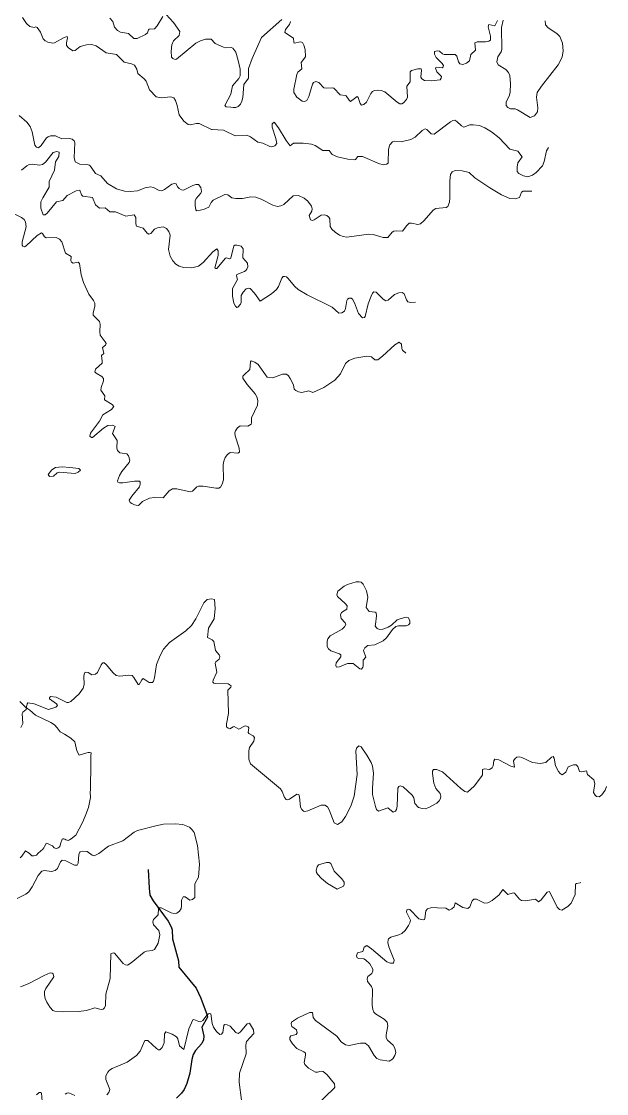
# Model space of a CAD drawing. Header units: feet. Extents: x -72 to 1107026, y -16 to 8357890.
# Drawn here: x 842697 to 865284, y 8231799 to 8273233 of the extents above; entities that cross this region are included whole.
import ezdxf

# ---------------------------------------------------------------- set-up
doc = ezdxf.new("R2010")
doc.units = ezdxf.units.FT
doc.header["$LTSCALE"] = 10
doc.header["$MEASUREMENT"] = 0
for name, color, linetype, lineweight in [('CURVAS_PERU_500_PSAD-18', 23, 'CONTINUOUS', 5), ('Hidrografia-IGN-RIOS', 162, 'CONTINUOUS', 30), ('INEI-DIS-AREQ', 252, 'CONTINUOUS', 9)]:
    doc.layers.add(name, color=color, linetype=linetype, lineweight=lineweight)

msp = doc.modelspace()

# ---------------------------------------------------------------- linework, layer by layer
at = {"layer": 'CURVAS_PERU_500_PSAD-18'}
msp.add_line((856521, 8267726), (856640, 8267700), dxfattribs=at)
for points in [[(850775, 8269914), (850602, 8269934), (850549, 8269984), (850776, 8270428), (850844, 8270745), (851093, 8271023), (851141, 8271137), (851137, 8271386), (851067, 8271729), (850978, 8272042), (850861, 8272202), (850792, 8272227), (850593, 8272213), (850495, 8272236), (850178, 8272383), (850025, 8272544), (849802, 8272542), (849610, 8272486), (849432, 8272396), (848680, 8271775), (848633, 8271761), (848542, 8271798), (848493, 8271854), (848478, 8272078), (848506, 8272326), (848572, 8272487), (848788, 8272693), (848808, 8272839), (848573, 8273192), (848281, 8273500)], [(842732, 8273381), (842895, 8273159), (843019, 8273037), (843184, 8272995), (843255, 8273018), (843300, 8273001), (843430, 8272819), (843529, 8272564), (843616, 8272486)], [(848159, 8273423), (847930, 8273065), (847830, 8272953), (847633, 8272939), (847598, 8272906), (847562, 8272787), (847485, 8272723), (847169, 8272578), (847031, 8272575), (846833, 8272763), (846515, 8272821), (846407, 8272883), (846293, 8273015), (846229, 8273229), (846109, 8273354)], [(852748, 8273308), (851958, 8272609), (851609, 8271806), (851461, 8271408), (851457, 8271035), (851288, 8270792), (851244, 8270295), (851210, 8270149), (851152, 8270038), (851066, 8269948), (850974, 8269910), (850875, 8269901), (850775, 8269914)], [(855861, 8270012), (855825, 8270003), (855778, 8270059), (855696, 8270295), (855660, 8270328), (855405, 8270141), (855347, 8270185), (855237, 8270352), (855194, 8270377), (854998, 8270401), (854759, 8270654), (854687, 8270673), (854463, 8270653), (854365, 8270666), (854182, 8270869), (854066, 8270906), (853972, 8270878), (853933, 8270814), (853796, 8270333), (853717, 8270179), (853628, 8270137), (853530, 8270154), (853332, 8270303), (853212, 8270491), (853214, 8270615), (853334, 8271177), (853372, 8271270), (853520, 8271401), (853500, 8271645), (853657, 8271868), (853644, 8272143), (853602, 8272312), (853544, 8272422), (853475, 8272442), (853231, 8272396), (853206, 8272435), (853199, 8272583), (852870, 8272802), (852889, 8272923), (853042, 8273120), (853084, 8273236)], [(861080, 8273264), (860976, 8273069), (860734, 8273117), (860717, 8273023), (860802, 8272658), (860799, 8272510), (860737, 8272469), (860616, 8272439), (860291, 8272441), (860198, 8272410), (860226, 8272119), (860043, 8271951), (859995, 8271708), (859882, 8271614), (859740, 8271566), (859622, 8271596), (859565, 8271676), (859511, 8271894), (859440, 8271960), (859018, 8271953), (858949, 8271979), (858842, 8272083), (858743, 8272094), (858649, 8272067), (858643, 8271970), (858702, 8271834), (858933, 8271605), (858988, 8271524), (858975, 8271475), (858936, 8271446), (858737, 8271463), (858691, 8271449), (858684, 8271426), (858731, 8271285), (858907, 8271110), (858904, 8271037), (858857, 8270980), (858511, 8270938), (858262, 8270955), (858157, 8271020), (858117, 8271084), (858141, 8271356), (858122, 8271400), (858000, 8271407), (857760, 8271335), (857709, 8271279), (857704, 8270905), (857571, 8270730), (857601, 8270309), (857560, 8270218), (857448, 8270084), (857383, 8270048), (857310, 8270055), (857200, 8270115), (856719, 8270513), (856580, 8270567), (856431, 8270581), (856332, 8270567), (856244, 8270521), (856183, 8270442), (856015, 8270108), (855919, 8270028), (855861, 8270012)], [(862913, 8273253), (862933, 8273105), (863026, 8272990), (863362, 8272773), (863486, 8272650), (863580, 8272393), (863609, 8272095), (863566, 8271849), (863419, 8271560), (862774, 8270731), (862609, 8270481), (862579, 8270311), (862633, 8269889), (862625, 8269740), (862504, 8269584), (862342, 8269522), (861848, 8269815), (861756, 8269854), (861583, 8269853), (861473, 8269913), (861406, 8269985), (861415, 8270108), (861537, 8270382), (861568, 8270503), (861581, 8270827), (861546, 8271150), (861496, 8271264), (861395, 8271375), (861095, 8271552), (861053, 8271666), (861093, 8271861), (861213, 8272052), (861245, 8272146), (861228, 8272995), (861296, 8273286)], [(843616, 8272486), (843621, 8272481), (843711, 8272437), (843904, 8272392), (843977, 8272410), (844347, 8272617), (844466, 8272648), (844479, 8272602), (844436, 8272406), (844439, 8272307), (844512, 8272207), (844676, 8272093), (844771, 8272114), (844968, 8272265), (845210, 8272325), (845409, 8272336), (845575, 8272284), (845969, 8272021), (846361, 8271957), (846658, 8271658), (846950, 8271598), (847058, 8271538), (847153, 8271391), (847185, 8271224), (847436, 8271018), (847515, 8270921), (847638, 8270594), (847902, 8270323), (848092, 8270275), (848463, 8270322), (848578, 8270281), (848646, 8270177), (848713, 8269988), (848788, 8269622), (848960, 8269377), (849139, 8269244), (849213, 8269236), (849458, 8269289), (849557, 8269288), (850029, 8269061), (850057, 8269059)], [(849662, 8265953), (849461, 8265911), (849433, 8265951), (849403, 8266123), (849404, 8266297), (849447, 8266387), (849624, 8266597), (849651, 8266666), (849618, 8266811), (849527, 8266926), (849428, 8266930), (849308, 8266896), (848952, 8266716), (848878, 8266725), (848791, 8266773), (848719, 8266843), (848672, 8266955), (848599, 8266970), (848503, 8266943), (848224, 8266733), (848110, 8266682), (848013, 8266696), (847797, 8266821), (847674, 8266839), (847477, 8266807), (847177, 8266685), (846903, 8266660), (846678, 8266670), (846361, 8266765), (846015, 8266965), (845757, 8267268), (845550, 8267352), (845389, 8267604), (845318, 8267673), (845222, 8267700), (844948, 8267713), (844772, 8267804), (844737, 8267972), (844755, 8268546), (844727, 8268615), (844655, 8268684), (844558, 8268705), (844259, 8268695), (844015, 8268817), (843817, 8268812), (843723, 8268779), (843667, 8268730), (843464, 8268444), (843351, 8268353), (843282, 8268380), (843219, 8268455), (843115, 8268969), (843035, 8269179), (842909, 8269334), (842608, 8269597)], [(850057, 8269059), (850501, 8269029), (850952, 8268817), (851398, 8268836), (851534, 8268773), (851819, 8268572), (852015, 8268532), (852286, 8268404), (852360, 8268391), (852480, 8268421), (852554, 8268518), (852517, 8268714), (852375, 8269141), (852380, 8269273), (852454, 8269337), (852619, 8269121), (852915, 8268628), (853066, 8268428), (853200, 8268525), (853575, 8268529), (853898, 8268492), (854039, 8268443), (854330, 8268251), (854578, 8268249), (854698, 8268093), (854903, 8268002), (855292, 8267910), (855540, 8267883), (855588, 8267896), (855685, 8268008), (855858, 8268018), (856521, 8267726)], [(856640, 8267700), (856667, 8267695), (856790, 8267713), (856851, 8267755), (856864, 8268303), (856922, 8268467), (857016, 8268583), (857111, 8268607), (857360, 8268582), (857723, 8268675), (857901, 8268765), (858172, 8269024), (858282, 8269080), (858350, 8269052), (858509, 8268893), (858629, 8268872), (859263, 8269359), (859350, 8269407), (859424, 8269417), (859511, 8269370), (859688, 8269194), (859776, 8269148), (860008, 8269233), (860132, 8269241), (860380, 8269211), (860587, 8269125), (860842, 8268965), (861138, 8268735), (861552, 8268302), (861860, 8268217), (862031, 8268002), (861866, 8267774), (861830, 8267603), (861832, 8267429), (861894, 8267353), (862075, 8267269), (862244, 8267225), (862428, 8267297), (862571, 8267398), (862807, 8267655), (862879, 8267814), (862966, 8268230), (863041, 8268359), (863045, 8268360)], [(842693, 8267482), (842903, 8267658), (842992, 8267703), (843116, 8267711), (843389, 8267674), (843509, 8267700), (843624, 8267796), (843921, 8268165), (844063, 8268208), (844154, 8268180), (844142, 8268008), (844006, 8267801), (843967, 8267480), (843773, 8267047), (843768, 8266824), (843520, 8266419), (843450, 8266259), (843446, 8266011), (843535, 8265753), (843607, 8265762), (843689, 8265818), (844052, 8266262), (844294, 8266313), (844457, 8266500), (844808, 8266691), (844954, 8266717), (845009, 8266528), (845064, 8266481), (845445, 8266426), (845560, 8266149), (845705, 8266015), (845923, 8266034), (846111, 8265872), (846334, 8265869), (846726, 8265708), (847042, 8265759), (847115, 8265662), (847109, 8265415)], [(862395, 8266673), (862061, 8266676), (862003, 8266631), (861922, 8266424), (861753, 8266381), (861554, 8266394), (861235, 8266535), (860781, 8266800), (860195, 8267183), (859979, 8267390), (859715, 8267464), (859441, 8267470), (859329, 8267416), (859259, 8267316), (859234, 8267067), (859239, 8266417), (859217, 8266243), (859155, 8266081), (859088, 8266048), (858692, 8266006), (858591, 8265934), (858249, 8265535), (858098, 8265405), (858002, 8265383), (857760, 8265442), (857662, 8265431), (857569, 8265349), (857413, 8265122), (857175, 8265145), (857076, 8265132), (857014, 8265093), (856836, 8264887)], [(855264, 8264897), (855116, 8264920), (854977, 8264976), (854808, 8265084), (854680, 8265202), (854621, 8265310), (854600, 8265609), (854563, 8265673), (854485, 8265736), (854389, 8265760), (854265, 8265749), (854002, 8265562), (853929, 8265543), (853861, 8265568), (853807, 8265731), (853910, 8265895), (853921, 8265994), (853899, 8266091), (853754, 8266292), (853615, 8266399), (853389, 8266503), (853192, 8266495), (852821, 8266163), (852710, 8266107), (852588, 8266082), (852396, 8266133), (851956, 8266369), (851745, 8266448), (851546, 8266455), (851228, 8266388), (850972, 8266394), (850823, 8266413), (850667, 8266535), (850546, 8266547), (850096, 8266331), (850015, 8266236), (849936, 8266056), (849730, 8265968), (849662, 8265953)], [(847126, 8254537), (847066, 8254547), (846954, 8254602), (846895, 8254647), (846858, 8254737), (846952, 8254884), (847252, 8255252), (847285, 8255346), (847283, 8255421), (847254, 8255461), (847057, 8255463), (846612, 8255401), (846487, 8255405), (846419, 8255432), (846408, 8255480), (846485, 8255690), (846569, 8255844), (846859, 8256186), (846878, 8256284), (846832, 8256450), (846759, 8256517), (846490, 8256562), (846404, 8256649), (846384, 8256746), (846394, 8257044), (846208, 8257305), (846310, 8257581), (846226, 8257630), (846029, 8257623), (845862, 8257513), (845446, 8257154), (845397, 8257153), (845343, 8257202), (845357, 8257323), (845709, 8257785), (845833, 8258029), (846173, 8258238), (846264, 8258353), (846204, 8258428), (845909, 8258613), (845918, 8258761), (845763, 8258984), (845773, 8259082), (845865, 8259342), (845862, 8259440), (845795, 8259513), (845578, 8259636), (845536, 8259696), (845556, 8259792), (845808, 8260031), (845819, 8260104), (845786, 8260325), (845882, 8260394), (845821, 8260635), (845938, 8260721), (845963, 8260789), (845934, 8260857), (845737, 8261113), (845719, 8261236), (845730, 8261536), (845709, 8261633), (845465, 8261877), (845461, 8261976), (845530, 8262216), (845531, 8262340), (845477, 8262452), (845297, 8262693), (845093, 8263149), (845000, 8263434), (844940, 8263879), (844887, 8263928), (844690, 8263897), (844626, 8263930), (844608, 8263976), (844616, 8264148), (844403, 8264272), (844250, 8264719), (844170, 8264814), (844040, 8264888), (843645, 8264866), (843588, 8264913), (843507, 8265039), (843465, 8265063), (843298, 8264955), (842883, 8264557), (842817, 8264524), (842748, 8264550), (842719, 8264590), (842731, 8264714), (842879, 8265295), (842856, 8265492), (842800, 8265574), (842702, 8265652), (842201, 8265906)], [(847109, 8265415), (847137, 8265321), (847399, 8265246), (847553, 8265050), (847616, 8265013), (847686, 8265034), (847837, 8265200), (847945, 8265260), (848166, 8265290), (848301, 8265232), (848390, 8265112), (848435, 8264969), (848378, 8264424), (848444, 8264159), (848540, 8263983), (848655, 8263852), (848784, 8263777), (848952, 8263727), (849275, 8263707), (849538, 8263780), (849716, 8263917), (850086, 8264324), (850242, 8264447), (850285, 8264363), (850292, 8264188), (850158, 8263708), (850197, 8263679), (850246, 8263679), (850573, 8264087), (850621, 8264092), (850714, 8264056), (850734, 8264064)], [(856836, 8264887), (856835, 8264886), (856662, 8264885), (856277, 8264993), (856103, 8265016), (855264, 8264897)], [(850734, 8264064), (850780, 8264084), (850891, 8264567), (850933, 8264591), (851008, 8264591), (851176, 8264545), (851250, 8264449), (851245, 8264102), (851423, 8263895), (851441, 8263748), (851403, 8263657), (851355, 8263611)], [(851355, 8263611), (851313, 8263571), (851014, 8263453), (851003, 8263406), (851038, 8263262), (850848, 8262912), (850846, 8262802)], [(850961, 8262226), (851007, 8262179), (851054, 8262190), (851151, 8262303), (851182, 8262371), (851183, 8262644), (851255, 8262775), (851378, 8262899), (851448, 8262922), (851521, 8262910), (851690, 8262726), (851911, 8262416), (852348, 8262706), (852539, 8262868), (852624, 8262991), (852755, 8263315), (852804, 8263370), (852853, 8263379), (852926, 8263363), (852983, 8263315), (853250, 8262984), (853380, 8262867), (853726, 8262666), (854688, 8262187), (854946, 8261955), (855068, 8261969), (855169, 8262041), (855205, 8262134), (855257, 8262454), (855282, 8262498), (855347, 8262533), (855422, 8262539), (855481, 8262497), (855549, 8262364), (855709, 8261943), (855862, 8261782), (855935, 8261787), (855966, 8261824), (856084, 8262313), (856193, 8262620), (856250, 8262731), (856304, 8262783), (856397, 8262765), (856656, 8262494), (856763, 8262434), (856857, 8262462), (857102, 8262674), (857265, 8262739), (857388, 8262755), (857471, 8262706), (857560, 8262472), (857616, 8262391), (857711, 8262366), (857906, 8262380)], [(850846, 8262802), (850844, 8262625)], [(850844, 8262625), (850844, 8262614), (850902, 8262345), (850955, 8262232), (850961, 8262226)], [(857535, 8260407), (857413, 8260525), (857384, 8260594), (857373, 8260767), (857277, 8260843), (857112, 8260737), (856637, 8260293), (856457, 8260159), (856335, 8260157), (856206, 8260275), (856035, 8260302), (855567, 8260223), (855335, 8260133), (855211, 8260011), (855008, 8259610), (854789, 8259370), (854375, 8259091), (853944, 8258891), (853787, 8258956), (853520, 8258897), (853397, 8258916), (853283, 8258967), (853231, 8259021), (853200, 8259192), (853074, 8259437), (853003, 8259540), (852924, 8259600), (852777, 8259598), (852404, 8259456), (852178, 8259490), (851830, 8259979), (851712, 8260070), (851570, 8260111), (851537, 8260077), (851513, 8259780), (851294, 8259578), (851249, 8259518), (851243, 8259444), (851413, 8259199), (851719, 8258835), (851780, 8258726), (851823, 8258583), (851816, 8258409), (851580, 8257914), (851582, 8257715), (851564, 8257669), (851437, 8257595), (851140, 8257606), (851041, 8257531), (850956, 8257408), (850936, 8257336), (850946, 8257212), (851103, 8256737), (851113, 8256589), (851053, 8256554), (850755, 8256571), (850655, 8256497), (850567, 8256376), (850509, 8256238), (850489, 8256115), (850491, 8255516), (850447, 8255347), (850386, 8255238), (850322, 8255200), (850198, 8255191), (849706, 8255275), (849531, 8255277), (849464, 8255244), (849306, 8255085), (849212, 8255058), (848699, 8255166), (848525, 8255169), (848396, 8255096), (848164, 8254824), (847839, 8254840), (847643, 8254803), (847370, 8254679)], [(847370, 8254679), (847213, 8254523), (847126, 8254537)], [(855874, 8248277), (855824, 8248198), (855755, 8248207), (855508, 8248416), (855285, 8248420), (854979, 8248290), (854857, 8248273), (854833, 8248342), (854846, 8248441), (855026, 8248680), (855032, 8248751), (854974, 8248797), (854645, 8248915), (854547, 8248992), (854501, 8249079), (854505, 8249278), (854531, 8249375), (854619, 8249494), (855076, 8249750), (855168, 8249835), (855216, 8249922), (855196, 8249992), (855039, 8250153), (855013, 8250299), (855055, 8250386), (855262, 8250523), (855275, 8250645), (855200, 8250743), (854902, 8251008), (854873, 8251076), (854917, 8251216), (855150, 8251405), (855282, 8251476), (855616, 8251579), (855740, 8251581), (855811, 8251558), (855885, 8251491), (856015, 8251222), (856067, 8250978), (856005, 8250584), (856124, 8250434), (856347, 8250406), (856390, 8250383), (856409, 8250261), (856364, 8249921)], [(845818, 8248417), (845839, 8248442), (845888, 8248442), (845971, 8248387), (846238, 8248056), (846353, 8247962), (846499, 8247928), (846845, 8247971), (846968, 8247952), (847039, 8247883), (847202, 8247604), (847246, 8247614), (847342, 8247789), (847398, 8247835), (847626, 8247688), (847750, 8247687), (847796, 8247741), (847828, 8247862), (847914, 8248379), (848051, 8248729), (848182, 8248970), (848415, 8249230), (849041, 8249687), (849259, 8249893), (849427, 8250141), (849743, 8250765), (849866, 8250887), (850037, 8250919), (850155, 8250893), (850179, 8250544), (850142, 8250146), (849920, 8249787), (849878, 8249429)], [(856364, 8249921), (856356, 8249866), (856428, 8249767), (856521, 8249734), (856645, 8249748), (856858, 8249819), (856986, 8249897), (857195, 8250110), (857479, 8250203), (857578, 8250211), (857644, 8250179), (857689, 8250064), (857690, 8249964), (857640, 8249909), (857548, 8249873), (857248, 8249880), (857153, 8249853), (857025, 8249735), (856790, 8249411), (856658, 8249296), (856343, 8249145), (856072, 8249112), (855947, 8249031), (855896, 8248922), (855987, 8248664), (855895, 8248550), (855889, 8248301), (855874, 8248277)], [(849878, 8249429), (850055, 8249336), (850128, 8249268), (850183, 8248926), (850324, 8248752), (850353, 8248684), (850334, 8248588), (850199, 8248478), (850177, 8248434), (850236, 8248091), (850100, 8247770), (850091, 8247696), (850126, 8247662), (850198, 8247642), (850672, 8247638), (850793, 8247556), (850782, 8247510), (850667, 8247383), (850684, 8246483), (850615, 8246090), (850618, 8245966), (850671, 8245914), (850741, 8245891), (850864, 8245974), (850913, 8245981), (851085, 8245885), (851306, 8245997), (851354, 8246008), (851445, 8245970), (851471, 8245928), (851453, 8245755), (851471, 8245709), (851648, 8245619), (851695, 8245563), (851674, 8245417), (851506, 8245169), (851470, 8245050), (851479, 8244726), (851545, 8244539), (852693, 8243574), (852762, 8243470), (852858, 8243240), (852921, 8243164), (852969, 8243153), (853040, 8243177), (853333, 8243368), (853402, 8243360), (853437, 8243267), (853472, 8242869), (853516, 8242780), (853586, 8242710), (853634, 8242699), (853756, 8242727), (854263, 8242939), (854411, 8242946), (854513, 8242876), (854578, 8242769), (854765, 8242268), (854896, 8242203), (855066, 8242303), (855203, 8242512), (855413, 8242910), (855536, 8243291), (855655, 8244132), (855606, 8245030), (855636, 8245151), (855717, 8245241), (855806, 8245200), (856036, 8244872), (856197, 8244590), (856249, 8244450), (856286, 8244178), (856243, 8243604), (856251, 8243355), (856365, 8242894), (856409, 8242777), (856484, 8242716), (856835, 8242837), (857051, 8242676), (857138, 8242718), (857180, 8242780), (857201, 8242903), (857233, 8243602), (857268, 8243668), (857312, 8243690), (857427, 8243650), (857778, 8243329), (857847, 8243226), (857889, 8243006), (858022, 8242860), (858163, 8242810), (858288, 8242804), (858430, 8242850), (858732, 8243025), (858825, 8243109), (858868, 8243199), (858882, 8243297), (858856, 8243393), (858698, 8243586), (858613, 8243794), (858560, 8244164), (858570, 8244263), (858604, 8244329), (858724, 8244325), (858955, 8244232), (859657, 8243591), (859816, 8243470), (859911, 8243446), (860171, 8243679), (860460, 8244056), (860491, 8244123), (860502, 8244322), (860569, 8244347), (860767, 8244329), (860873, 8244393), (860908, 8244459), (860939, 8244656), (860977, 8244718), (861123, 8244703), (861585, 8244453), (861727, 8244410), (861688, 8244653), (861763, 8244752), (861824, 8244795), (861920, 8244818), (862017, 8244793), (862421, 8244596), (862717, 8244554), (862935, 8244599), (863154, 8244804), (863222, 8244827), (863256, 8244763), (863310, 8244469), (863434, 8244251), (863496, 8244173), (863577, 8244119), (863716, 8244220), (863800, 8244427), (864008, 8244506), (864108, 8244504), (864175, 8244437), (864242, 8244250), (864312, 8244233), (864507, 8244268), (864547, 8244129), (864797, 8243923), (864828, 8243779), (864779, 8243434), (864839, 8243326), (864897, 8243279), (864995, 8243273), (865097, 8243342), (865227, 8243525), (865284, 8243661)], [(842895, 8246745), (842914, 8246866), (842942, 8246905), (843186, 8246858), (843740, 8246640), (844024, 8246735), (844091, 8246801), (844045, 8246859), (843781, 8247048), (843775, 8247096), (843822, 8247149), (844043, 8247118), (844443, 8246914), (844517, 8246916), (844608, 8246955), (844922, 8247242), (845081, 8247465), (845117, 8247609), (845111, 8247934), (845134, 8248056), (845177, 8248079), (845277, 8248077), (845416, 8247977), (845561, 8248007), (845633, 8248075), (845775, 8248367), (845818, 8248417)], [(842670, 8245941), (842751, 8246096), (842721, 8246492), (842744, 8246536), (842879, 8246646), (842895, 8246745)], [(844952, 8241125), (844961, 8241144), (845055, 8241172), (845229, 8241154), (845431, 8241010), (845502, 8240989), (845683, 8241072), (846058, 8241363), (846612, 8241565), (847048, 8241898), (847183, 8241963), (847882, 8242152), (848178, 8242205), (848627, 8242225), (848926, 8242196), (849179, 8242094), (849292, 8241996), (849361, 8241892), (849498, 8241386), (849576, 8240665), (849527, 8240168), (849394, 8239903), (849392, 8239798)], [(842528, 8239338), (842862, 8239509), (842980, 8239600), (843110, 8239784), (843340, 8240227), (843484, 8240398), (843581, 8240419), (843853, 8240380), (843997, 8240417), (844092, 8240496), (844198, 8240749), (844266, 8240819), (844411, 8240793), (844746, 8240624), (844843, 8240622), (844889, 8240708), (844910, 8241032), (844952, 8241125)], [(864284, 8239964), (864269, 8239949), (864122, 8239920), (864082, 8239891), (864072, 8239494), (863916, 8239154), (863796, 8239028), (863562, 8238885), (863470, 8238914), (863379, 8238999), (863080, 8239602), (862987, 8239582), (862755, 8239288), (862658, 8239214), (862548, 8239313), (862154, 8239251), (862005, 8239260), (861925, 8239318), (861734, 8239547), (861685, 8239553), (861473, 8239490), (861285, 8239683), (861143, 8239484), (860873, 8239262), (860697, 8239168), (860574, 8239157), (860260, 8239311), (860163, 8239318), (860099, 8239244), (860006, 8239012), (859928, 8238954), (859733, 8238986), (859438, 8239174), (859401, 8239013), (859307, 8238932), (859215, 8238893), (859085, 8238958), (858760, 8238983), (858535, 8238984), (858366, 8238943), (858307, 8238867), (858274, 8238569), (858251, 8238525), (858205, 8238507), (858040, 8238556), (857692, 8238914), (857646, 8238931), (857581, 8238902), (857557, 8238807), (857713, 8238498), (857695, 8238400), (857638, 8238289), (857506, 8238107), (857380, 8237986), (857269, 8237929), (856957, 8237838), (856873, 8237785), (856850, 8237741), (856844, 8237642), (856879, 8237470), (857082, 8236960), (857063, 8236840), (856941, 8236838), (856803, 8236895), (856211, 8237395), (856026, 8237520), (855921, 8237458), (855880, 8237292), (855664, 8237239), (855631, 8237121), (855652, 8237050), (855719, 8237020), (855918, 8237000), (855985, 8236967), (856142, 8236807), (856256, 8236613), (856258, 8236539), (856225, 8236445), (856069, 8236324), (856039, 8236231), (856060, 8236134), (856209, 8235933), (856243, 8235840), (856239, 8235215), (856262, 8235042), (856297, 8234949), (856362, 8234874), (856705, 8234668), (856811, 8234563), (856838, 8234418), (856771, 8234074), (856775, 8233950), (856824, 8233864), (857049, 8233666), (857111, 8233558), (857147, 8233388), (857116, 8233267), (857031, 8233137)], [(849392, 8239798), (849388, 8239380), (849300, 8239298), (849202, 8239278), (849014, 8239396), (848944, 8239398), (848873, 8239269), (848882, 8239044), (848863, 8238947), (848794, 8238843), (848692, 8238772), (848593, 8238762), (848472, 8238788), (848095, 8238983), (848021, 8238977), (847982, 8238948), (847980, 8238700), (847800, 8238530), (847766, 8238438), (847799, 8238321), (847997, 8238096), (848036, 8237927), (847970, 8237610), (847836, 8237373), (847749, 8237327), (847525, 8237303), (847432, 8237268), (846937, 8236847), (846786, 8236764), (846712, 8236776), (846627, 8236827), (846283, 8237222), (846237, 8237237), (846144, 8237202), (846126, 8236245), (845957, 8235644), (845948, 8235196), (845901, 8235108), (845846, 8235058), (845773, 8235048), (845534, 8235116), (845204, 8235004), (844905, 8234976), (844280, 8234962), (843981, 8234983), (843912, 8235010), (843810, 8235120), (843675, 8235330), (843617, 8235468), (843588, 8235615), (843592, 8235740), (843634, 8235857), (843946, 8236307), (843924, 8236428), (843885, 8236458), (843810, 8236462), (843580, 8236368), (842962, 8236039), (842658, 8235924)], [(851195, 8231539), (851106, 8232234), (851113, 8232583), (851373, 8233338), (851362, 8233687), (851380, 8233810), (851669, 8234114), (851655, 8234261), (851506, 8234520), (851414, 8234500), (851142, 8234174), (851061, 8234121), (850974, 8234164), (850750, 8234399), (850640, 8234457), (850542, 8234466), (850514, 8234426), (850472, 8234155), (850422, 8234100), (850351, 8234079), (850222, 8234195), (850111, 8234362), (850063, 8234503), (850009, 8234874), (849945, 8234899), (849865, 8234842), (849695, 8234626), (849613, 8234571), (849539, 8234578), (849356, 8234658), (849309, 8234649), (849163, 8234304), (848965, 8233503), (848803, 8233643), (848732, 8233908), (848680, 8233992), (848512, 8234100), (848276, 8234182), (848214, 8234113), (848207, 8233765), (848126, 8233582), (848042, 8233492), (847993, 8233491), (847906, 8233540), (847575, 8233844), (847455, 8233853), (847284, 8233439), (847142, 8233266), (846774, 8233008), (846199, 8232764), (846093, 8232698), (846027, 8232623), (845960, 8232489), (845950, 8232341), (846115, 8231954), (846072, 8231838), (845988, 8231746)], [(857031, 8233137), (857021, 8233122), (856887, 8233055), (856546, 8233100), (856410, 8233160), (856310, 8233272), (856096, 8233638), (855960, 8233744), (855786, 8233752), (855347, 8233654), (855201, 8233676), (855044, 8233799), (854871, 8234012), (854047, 8234622), (853958, 8234741), (853929, 8234938), (853833, 8234929), (853644, 8234861), (853354, 8234715), (853126, 8234563), (853109, 8234491), (853132, 8234394), (853315, 8234268), (853342, 8234150), (853306, 8234087), (853091, 8234032), (853059, 8233965), (853060, 8233890), (853163, 8233719), (853332, 8233536), (853604, 8233414), (853657, 8233362), (853666, 8233289), (853605, 8232996), (853632, 8232927), (853772, 8232785), (854054, 8232626), (854128, 8232622), (854273, 8232662), (854345, 8232650), (854495, 8232518), (854778, 8232169), (854791, 8232051), (854772, 8232006), (853780, 8231053)], [(843499, 8231510), (843466, 8231808), (843433, 8231842), (843383, 8231845), (843275, 8231744)], [(844758, 8231728), (844520, 8231824), (844445, 8231820), (844382, 8231781)]]:
    msp.add_lwpolyline(points, dxfattribs=at)
for points in [[(843928, 8255654), (844082, 8255782), (844151, 8255809), (844773, 8255766), (844889, 8255809), (844980, 8255894), (844911, 8255956), (844563, 8256000), (844264, 8256020), (844015, 8255999), (843869, 8255907), (843733, 8255730), (843785, 8255651)], [(854879, 8239693), (855127, 8239808), (855158, 8239875), (855153, 8239974), (855067, 8240096), (854764, 8240394), (854640, 8240692), (854575, 8240726), (854475, 8240729), (854165, 8240638), (854109, 8240556), (854079, 8240435), (854084, 8240336), (854123, 8240272), (854276, 8240108), (854508, 8239917)]]:
    msp.add_lwpolyline(points, close=True, dxfattribs=at)
at = {"layer": 'Hidrografia-IGN-RIOS'}
msp.add_lwpolyline([(847588, 8240461), (847622, 8239737), (847657, 8239465), (847784, 8239250), (848359, 8238462), (848482, 8238245), (848511, 8238124), (848525, 8237775), (848759, 8236932), (848779, 8236684), (849436, 8235867), (849625, 8235486), (849869, 8234830), (849875, 8234756), (849667, 8234365), (849733, 8234021), (849726, 8233872), (849660, 8233739), (849413, 8233457), (849325, 8233306), (849275, 8233113), (849200, 8232593), (849079, 8232186), (848977, 8231958), (848874, 8231817), (848678, 8231624)], dxfattribs=at)
at = {"layer": 'INEI-DIS-AREQ'}
msp.add_lwpolyline([(842638, 8246951), (842856, 8246736), (842939, 8246673), (843015, 8246617), (843238, 8246428), (843834, 8246141), (843976, 8246050), (844071, 8245930), (844193, 8245777), (844359, 8245686), (844601, 8245530), (844753, 8245398), (844837, 8245042), (844929, 8244882), (845133, 8244940), (845267, 8244983), (845326, 8244975), (845391, 8244961), (845375, 8244849), (845379, 8244599), (845362, 8243521), (845353, 8243457), (845359, 8243241), (845290, 8242855), (845178, 8242581), (845092, 8242366), (845041, 8242252), (844924, 8242030), (844792, 8241782), (844617, 8241649), (844554, 8241601), (844503, 8241585), (844465, 8241591), (844414, 8241602), (844368, 8241631), (844337, 8241639), (844317, 8241640), (844291, 8241640), (844263, 8241632), (844254, 8241598), (844217, 8241488), (844185, 8241348), (844149, 8241322), (844119, 8241300), (844085, 8241277), (844039, 8241274), (843996, 8241281), (843961, 8241302), (843894, 8241369), (843783, 8241426), (843729, 8241451), (843680, 8241471), (843655, 8241466), (843592, 8241353), (843557, 8241295), (843516, 8241239), (843348, 8241091), (843277, 8241015), (843229, 8241000), (843169, 8240992), (843101, 8240987), (843089, 8241003), (842998, 8241085), (842926, 8241134), (842857, 8241177), (842707, 8240972), (842653, 8240914)], dxfattribs=at)

doc.saveas('drawing.dxf')
